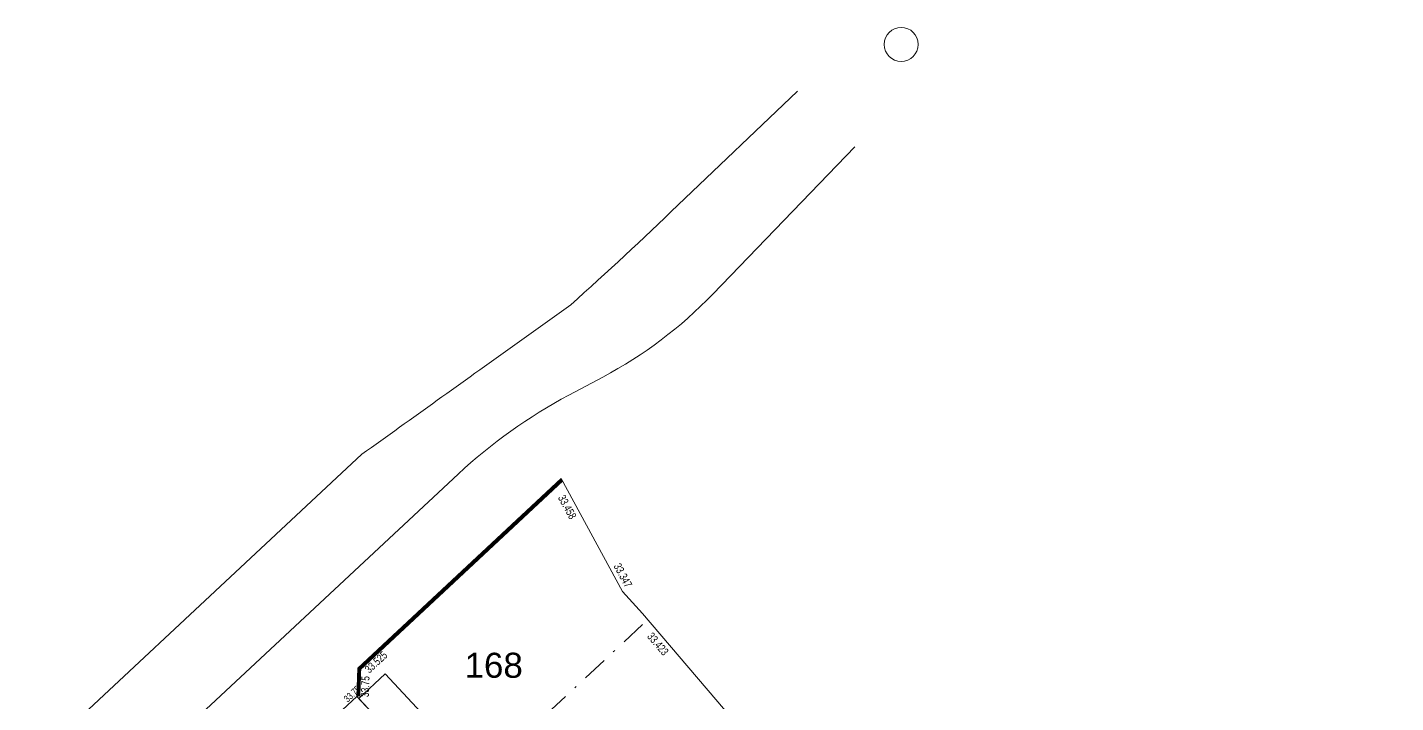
# Model space of a CAD drawing. Header units: metres. Extents: x 337936 to 338610, y 373199 to 374026.
# Drawn here: x 338285.5 to 338353.9, y 373614.6 to 373648.4 of the extents above; entities that cross this region are included whole.
import ezdxf

# ---------------------------------------------------------------- set-up
doc = ezdxf.new("R2010")
doc.units = ezdxf.units.M
doc.linetypes.add('DASHDOT', pattern=[25.4, 12.7, -6.35, 0, -6.35])
doc.linetypes.add('DASHED', pattern=[0.75, 0.5, -0.25])
for name, color, linetype in [('A-WH_HT-Wall-Structure', 252, 'Continuous'), ('DGL-Paths', 252, 'Continuous'), ('HOUSE_EXTERNAL_LEVELS', 7, 'Continuous'), ('PLOT_BOUNDARY_ANNOTATION', 7, 'Continuous')]:
    doc.layers.add(name, color=color, linetype=linetype)
for name, color, linetype, lineweight in [('DGL_BT Rear Fencing', 252, 'DASHDOT', 9), ('DGL_BT-Replacement Fence', 252, 'FENCELINE2', 9), ('DGL_BT-Screen Fence', 252, 'FENCELINE2', 9), ('DGL_BT-Screen Pier Wall + Panels', 252, 'DASHED', 9), ('DGL_Footpath', 252, 'Continuous', 9), ('DGL_PlotNo', 252, 'Continuous', 9), ('WYG-DImentions', 252, 'Continuous', 18)]:
    doc.layers.add(name, color=color, linetype=linetype, lineweight=lineweight)
doc.styles.add('AnnotativeArial', font='arial.ttf', dxfattribs={"height": 2})
doc.styles.add('ESTROAD', font='arial.ttf', dxfattribs={"width": 0.75})
doc.linetypes.add('FENCELINE2', pattern='A,6.35,-2.54,[132,ltypeshp.shx,S=2.54,R=0,X=-2.54,Y=0],-2.54,25.4', length=36.83)

msp = doc.modelspace()

# ---------------------------------------------------------------- hatches: boundary and pattern name
at = {"layer": 'HOUSE_EXTERNAL_LEVELS'}
h = msp.add_hatch(color=256, dxfattribs=at)
edge = h.paths.add_edge_path(flags=17)
edge.add_ellipse((338302.031, 373615.01), major_axis=(0.0448, 0.0448), ratio=1, start_angle=88, end_angle=268, ccw=False)
edge.add_ellipse((338302.031, 373615.01), major_axis=(0.0448, 0.0448), ratio=1, start_angle=268, end_angle=448, ccw=False)

# ---------------------------------------------------------------- linework, layer by layer
at = {"layer": 'A-WH_HT-Wall-Structure', "lineweight": -3}
msp.add_lwpolyline([(338306.114, 373610.524), (338301.978, 373614.96), (338299.845, 373612.971), (338299.545, 373613.293), (338296.837, 373610.768), (338297.137, 373610.446), (338294.826, 373608.291), (338298.963, 373603.855)], dxfattribs=at)
at = {"layer": 'DGL-Paths'}
msp.add_lwpolyline([(338294.662, 373599.708), (338306.84, 373611.065), (338304.371, 373613.712), (338303.713, 373613.098), (338302.076, 373614.854), (338303.393, 373616.081), (338308.112, 373611.02), (338295.276, 373599.05)], dxfattribs=at)
at = {"layer": 'DGL_BT Rear Fencing', "ltscale": 0.1, "flags": 128}
msp.add_lwpolyline([(338301.818, 373605.082), (338316.521, 373618.793)], dxfattribs=at)
at = {"layer": 'DGL_BT-Replacement Fence', "ltscale": 0.05}
msp.add_lwpolyline([(338312.182, 373625.843), (338315.25, 373620.2), (338316.254, 373619.107), (338325.901, 373607.788), (338353.885, 373574.676)], dxfattribs=at)
at = {"layer": 'DGL_BT-Screen Fence', "ltscale": 0.03, "flags": 128}
msp.add_lwpolyline([(338301.978, 373614.96), (338302.027, 373616.373), (338312.182, 373625.843)], dxfattribs=at)
at = {"layer": 'DGL_BT-Screen Pier Wall + Panels', "ltscale": 0.5, "const_width": 0.15, "flags": 128}
msp.add_lwpolyline([(338302.078, 373614.956), (338302.125, 373616.328), (338312.25, 373625.769)], dxfattribs=at)
at = {"layer": 'DGL_Footpath', "flags": 128}
for points in [[(338287.972, 373584.048), (338280.376, 373594.897, -0.373885), (338281.748, 373607.946), (338302.236, 373627.052, -0.000492), (338309.766, 373632.446), (338312.665, 373634.523, 0.011119), (338318.019, 373639.504), (338323.994, 373645.187)], [(338291.249, 373586.343), (338285.647, 373594.343, -0.373885), (338287.019, 373607.392), (338307.043, 373626.065, -0.065543), (338312.569, 373630.006), (338314.274, 373630.913, 0.078702), (338319.771, 373635.056), (338326.871, 373642.408)]]:
    msp.add_lwpolyline(points, format="xyb", dxfattribs=at)
at = {"layer": 'WYG-DImentions'}
msp.add_circle((338329.179, 373647.53), 0.85, dxfattribs=at)

# ---------------------------------------------------------------- texts
at = {"layer": 'DGL_PlotNo', "insert": (338308.818, 373616.506), "char_height": 1.25, "width": 2.66537, "attachment_point": 5, "style": 'AnnotativeArial'}
msp.add_mtext('168', dxfattribs=at)
at = {"layer": 'HOUSE_EXTERNAL_LEVELS', "color": 0, "linetype": 'Continuous', "style": 'ESTROAD', "width": 0.75}
msp.add_text('33.75', height=0.35, rotation=43, dxfattribs=at).set_placement((338301.526, 373614.644))
at = {"layer": 'PLOT_BOUNDARY_ANNOTATION', "linetype": 'Continuous', "style": 'ESTROAD', "width": 0.75}
for s, rotation, p in [('33.458', 298.53433, (338312.015, 373624.89)), ('33.347', 298.53433, (338314.795, 373621.471)), ('33.423', 310.44244, (338316.459, 373617.939)), ('33.525', 43, (338302.606, 373616.09)), ('33.75', 88, (338302.578, 373614.921))]:
    msp.add_text(s, height=0.4, rotation=rotation, dxfattribs=at).set_placement(p)

doc.saveas('drawing.dxf')
